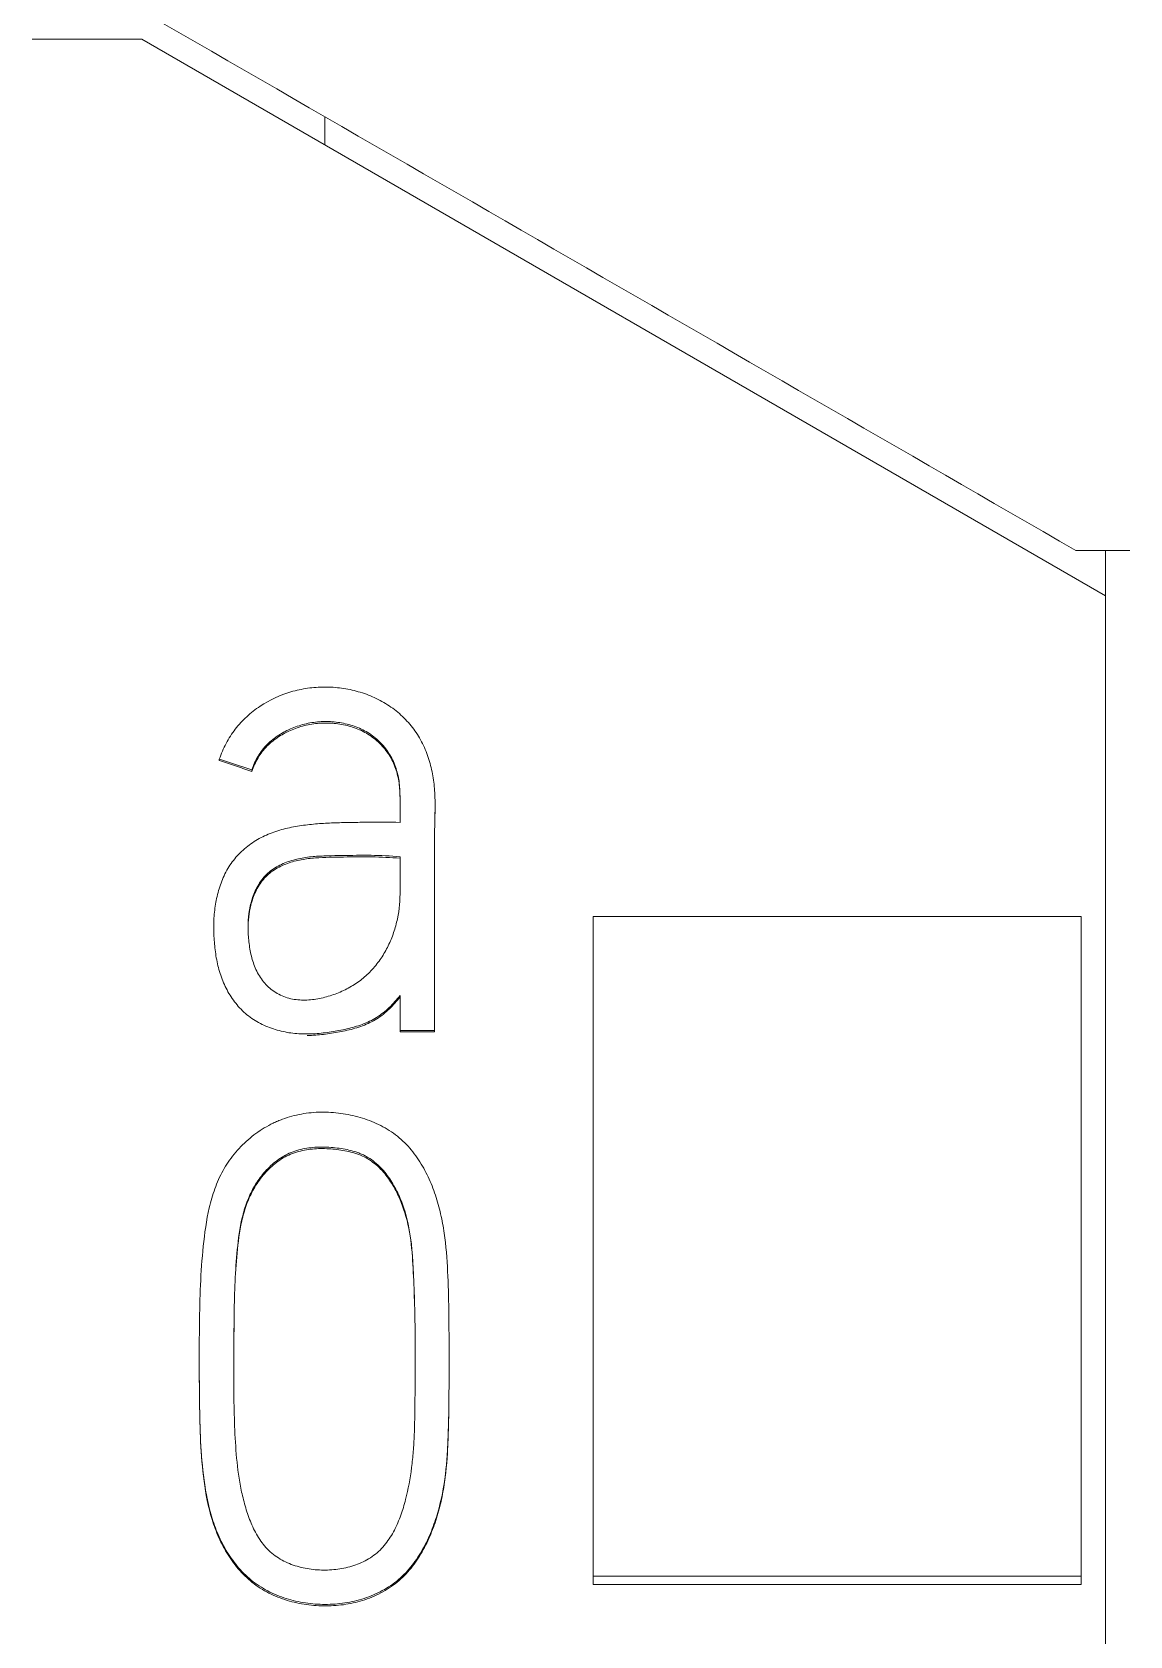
# Model space of a CAD drawing. Header units: millimetres. Extents: x 1359 to 3577, y 1336 to 3557.
# Drawn here: x 2680.77 to 2685.27, y 3034.69 to 3041.27 of the extents above; entities that cross this region are included whole.
import ezdxf

# ---------------------------------------------------------------- set-up
doc = ezdxf.new("R2010")
doc.units = ezdxf.units.MM
doc.layers.add('000-PI-Oprema', color=30, linetype='Continuous', lineweight=5)

msp = doc.modelspace()

# ---------------------------------------------------------------- linework, layer by layer
at = {"layer": '000-PI-Oprema', "color": 0, "linetype": 'ByBlock', "lineweight": 0}
for p, q in [((2681.2213, 3041.2368), (2680.7713, 3041.2368)), ((2681.2213, 3041.2368), (2685.1713, 3038.9563)), ((2681.9713, 3040.8038), (2681.9713, 3040.9208)), ((2685.2713, 3039.142), (2685.0495, 3039.142)), ((2685.2713, 3039.142), (2685.0495, 3039.142)), ((2685.1713, 3039.142), (2685.1713, 3038.9563)), ((2685.1713, 3038.9563), (2685.1713, 2930.1412)), ((2681.5388, 3038.287), (2681.5388, 3038.2808)), ((2681.6719, 3038.2429), (2681.6719, 3038.2367)), ((2682.4231, 3038.0862), (2682.4231, 3038.0924)), ((2682.2794, 3037.887), (2682.2794, 3037.749)), ((2681.5159, 3037.5975), (2681.5159, 3037.5913)), ((2683.0713, 3034.9388), (2683.0713, 3037.6425)), ((2685.0713, 3037.6425), (2683.0713, 3037.6425)), ((2685.0713, 3034.9388), (2685.0713, 3037.6425)), ((2682.2794, 3037.3185), (2682.2794, 3037.1751)), ((2682.2794, 3037.1751), (2682.2794, 3037.1689)), ((2682.2794, 3037.1751), (2682.4209, 3037.1751)), ((2682.4209, 3037.1689), (2682.2794, 3037.1689)), ((2682.4209, 3037.1751), (2682.4209, 3037.1689)), ((2681.4565, 3035.843), (2681.4565, 3035.8368)), ((2682.4804, 3035.795), (2682.4804, 3035.8012)), ((2683.0713, 3034.9048), (2683.0713, 3034.9388)), ((2685.0713, 3034.9388), (2683.0713, 3034.9388)), ((2685.0713, 3034.9048), (2683.0713, 3034.9048)), ((2685.0713, 3034.9048), (2685.0713, 3034.9388))]:
    msp.add_line(p, q, dxfattribs=at)
for points in [[(2680.7713, 3041.6121), (2679.3452, 3040.7888), (2677.9192, 3039.9654), (2676.493, 3039.142)], [(2685.0495, 3039.142), (2683.6234, 3039.9654), (2682.1973, 3040.7888), (2680.7713, 3041.6121)], [(2682.4231, 3038.0862), (2682.4231, 3038.0594), (2682.4223, 3038.0327), (2682.4216, 3038.0059)]]:
    msp.add_open_spline(points, degree=3, dxfattribs=at)
for points, knots in [([(2682.4209, 3037.1751), (2682.4209, 3037.2678), (2682.4209, 3037.3606), (2682.4208, 3037.4998), (2682.4209, 3037.5462), (2682.4211, 3037.6389), (2682.4212, 3037.6853), (2682.4211, 3037.7549), (2682.421, 3037.7781), (2682.4207, 3037.8245), (2682.4202, 3037.8709), (2682.4202, 3037.9172), (2682.4205, 3037.9636), (2682.4209, 3037.9868), (2682.4228, 3038.0564), (2682.4242, 3038.1028), (2682.4203, 3038.1722), (2682.418, 3038.1952), (2682.4102, 3038.2413), (2682.4048, 3038.2639), (2682.391, 3038.3079), (2682.3825, 3038.3295), (2682.3668, 3038.3608), (2682.3611, 3038.3711), (2682.349, 3038.3909), (2682.3425, 3038.4004), (2682.3218, 3038.4282), (2682.3065, 3038.4454), (2682.2812, 3038.4695), (2682.2723, 3038.4772), (2682.2541, 3038.4919), (2682.2447, 3038.4987), (2682.2157, 3038.5181), (2682.1954, 3038.5294), (2682.1635, 3038.544), (2682.1526, 3038.5485), (2682.1307, 3038.5565), (2682.1196, 3038.5601), (2682.086, 3038.5697), (2682.0632, 3038.5745), (2682.0284, 3038.5792), (2682.0167, 3038.5804), (2681.9933, 3038.5819), (2681.9817, 3038.5823), (2681.9468, 3038.5822), (2681.9237, 3038.5805), (2681.8891, 3038.5756), (2681.8776, 3038.5735), (2681.8547, 3038.5685), (2681.8433, 3038.5656), (2681.7874, 3038.5491), (2681.7454, 3038.5297), (2681.6867, 3038.4907), (2681.6684, 3038.4764), (2681.6344, 3038.4452), (2681.6186, 3038.4282), (2681.5972, 3038.4007), (2681.5904, 3038.391), (2681.5777, 3038.3714), (2681.5602, 3038.3412), (2681.5465, 3038.3091), (2681.5388, 3038.287)], [0, 0, 0, 0, 0.125, 0.125, 0.1875, 0.1875, 0.25, 0.25, 0.28125, 0.28125, 0.3125, 0.34375, 0.34375, 0.375, 0.375, 0.4375, 0.4375, 0.46875, 0.46875, 0.5, 0.5, 0.53125, 0.53125, 0.546875, 0.546875, 0.5625, 0.5625, 0.59375, 0.59375, 0.609375, 0.609375, 0.625, 0.625, 0.65625, 0.65625, 0.671875, 0.671875, 0.6875, 0.6875, 0.71875, 0.71875, 0.734375, 0.734375, 0.75, 0.75, 0.78125, 0.78125, 0.796875, 0.796875, 0.8125, 0.8125, 0.875, 0.875, 0.90625, 0.90625, 0.9375, 0.9375, 0.953125, 0.953125, 0.96875, 1, 1, 1, 1]), ([(2681.6719, 3038.2429), (2681.6787, 3038.2623), (2681.687, 3038.2809), (2681.7025, 3038.3071), (2681.7083, 3038.3156), (2681.7209, 3038.332), (2681.7277, 3038.3396), (2681.7492, 3038.3613), (2681.7652, 3038.3739), (2681.7999, 3038.3962), (2681.8181, 3038.4056), (2681.8557, 3038.4212), (2681.8752, 3038.4274), (2681.9154, 3038.4366), (2681.9357, 3038.4394), (2681.9662, 3038.441), (2681.9764, 3038.4411), (2681.9968, 3038.4405), (2682.0072, 3038.4397), (2682.0378, 3038.4362), (2682.0578, 3038.4322), (2682.087, 3038.4235), (2682.0966, 3038.4201), (2682.1156, 3038.4124), (2682.125, 3038.408), (2682.1522, 3038.3935), (2682.169, 3038.3819), (2682.1921, 3038.3617), (2682.1995, 3038.3545), (2682.2133, 3038.3393), (2682.2262, 3038.3235), (2682.2371, 3038.3064), (2682.2471, 3038.2886), (2682.2516, 3038.2793), (2682.2633, 3038.2508), (2682.2689, 3038.2313), (2682.2747, 3038.2012), (2682.2761, 3038.191), (2682.2782, 3038.1706), (2682.2788, 3038.1604), (2682.2797, 3038.1298), (2682.2794, 3038.1094), (2682.2795, 3038.0685), (2682.2797, 3038.0481), (2682.2794, 3038.0277)], [0, 0, 0, 0, 0.0625, 0.0625, 0.09375, 0.09375, 0.125, 0.125, 0.1875, 0.1875, 0.25, 0.25, 0.3125, 0.3125, 0.375, 0.375, 0.40625, 0.40625, 0.4375, 0.4375, 0.5, 0.5, 0.53125, 0.53125, 0.5625, 0.5625, 0.625, 0.625, 0.65625, 0.65625, 0.6875, 0.71875, 0.71875, 0.75, 0.75, 0.8125, 0.8125, 0.84375, 0.84375, 0.875, 0.875, 0.9375, 0.9375, 1, 1, 1, 1]), ([(2682.2795, 3038.1144), (2682.2795, 3038.1241), (2682.2794, 3038.1339), (2682.2788, 3038.1538), (2682.2782, 3038.164), (2682.2762, 3038.1843), (2682.2747, 3038.1945), (2682.2691, 3038.2246), (2682.2635, 3038.2441), (2682.2519, 3038.2724), (2682.2475, 3038.2817), (2682.2375, 3038.2997), (2682.2265, 3038.3168), (2682.2138, 3038.3326), (2682.2001, 3038.3477), (2682.1928, 3038.3549), (2682.1695, 3038.3753), (2682.1528, 3038.3869), (2682.1258, 3038.4015), (2682.1164, 3038.4059), (2682.0973, 3038.4137), (2682.078, 3038.4205), (2682.0581, 3038.4254), (2682.038, 3038.4295), (2682.0278, 3038.4312), (2681.9971, 3038.4347), (2681.9767, 3038.4354), (2681.9461, 3038.4338), (2681.9359, 3038.4328), (2681.9155, 3038.43), (2681.9053, 3038.4281), (2681.8753, 3038.4213), (2681.8559, 3038.4151), (2681.8277, 3038.4034), (2681.8184, 3038.3991), (2681.8002, 3038.3897), (2681.7912, 3038.3845), (2681.7654, 3038.3678), (2681.7493, 3038.3552), (2681.7276, 3038.3334), (2681.7208, 3038.3256), (2681.7083, 3038.3095), (2681.6969, 3038.2926), (2681.6876, 3038.2745), (2681.6791, 3038.256), (2681.6753, 3038.2464), (2681.6719, 3038.2367)], [0, 0, 0, 0, 0.033132, 0.033132, 0.067663, 0.067663, 0.102194, 0.102194, 0.171256, 0.171256, 0.205787, 0.205787, 0.240318, 0.274849, 0.274849, 0.30938, 0.30938, 0.378442, 0.378442, 0.412973, 0.412973, 0.447504, 0.482035, 0.482035, 0.516566, 0.516566, 0.585628, 0.585628, 0.620159, 0.620159, 0.65469, 0.65469, 0.723752, 0.723752, 0.758283, 0.758283, 0.792814, 0.792814, 0.861876, 0.861876, 0.896407, 0.896407, 0.930938, 0.965469, 0.965469, 1, 1, 1, 1]), ([(2682.2794, 3038.0277), (2682.2353, 3038.0287), (2682.1913, 3038.0286), (2682.1252, 3038.028), (2682.1031, 3038.0277), (2682.0591, 3038.027), (2682.015, 3038.0262), (2681.971, 3038.024), (2681.927, 3038.0208), (2681.905, 3038.0186), (2681.8613, 3038.0128), (2681.8396, 3038.0091), (2681.8075, 3038.0017), (2681.7968, 3037.9989), (2681.7756, 3037.9927), (2681.7651, 3037.9891), (2681.7342, 3037.9775), (2681.7145, 3037.9682), (2681.6769, 3037.9463), (2681.659, 3037.9337), (2681.6253, 3037.9049), (2681.6101, 3037.8892), (2681.5834, 3037.855), (2681.5719, 3037.8364), (2681.5522, 3037.7968), (2681.5443, 3037.7765), (2681.5316, 3037.7348), (2681.5267, 3037.7136), (2681.5214, 3037.6811), (2681.52, 3037.6702), (2681.5178, 3037.6484), (2681.5155, 3037.6158), (2681.5157, 3037.5833), (2681.5179, 3037.54), (2681.5198, 3037.5184), (2681.5242, 3037.486), (2681.5259, 3037.4752), (2681.5301, 3037.4537), (2681.5325, 3037.4429), (2681.5407, 3037.4112), (2681.5475, 3037.3905), (2681.5604, 3037.3605), (2681.5651, 3037.3506), (2681.5755, 3037.3312), (2681.5811, 3037.3217), (2681.5991, 3037.2943), (2681.6126, 3037.2772), (2681.6354, 3037.2539), (2681.6434, 3037.2464), (2681.6604, 3037.2324), (2681.6694, 3037.2258), (2681.697, 3037.2078), (2681.7165, 3037.1978), (2681.7472, 3037.1855), (2681.7577, 3037.1818), (2681.7788, 3037.1754), (2681.7894, 3037.1726), (2681.8216, 3037.1657), (2681.8433, 3037.1627), (2681.8872, 3037.16), (2681.9094, 3037.1603), (2681.9533, 3037.1632), (2681.9751, 3037.1659), (2682.0184, 3037.1725), (2682.04, 3037.1764), (2682.0721, 3037.1837), (2682.0828, 3037.1864), (2682.104, 3037.1926), (2682.1146, 3037.196), (2682.1454, 3037.2075), (2682.1651, 3037.2168), (2682.193, 3037.2343), (2682.202, 3037.2407), (2682.2194, 3037.2544), (2682.2277, 3037.2617), (2682.2515, 3037.2845), (2682.266, 3037.301), (2682.2794, 3037.3185)], [0, 0, 0, 0, 0.0625, 0.0625, 0.09375, 0.09375, 0.125, 0.15625, 0.15625, 0.1875, 0.1875, 0.21875, 0.21875, 0.234375, 0.234375, 0.25, 0.25, 0.28125, 0.28125, 0.3125, 0.3125, 0.34375, 0.34375, 0.375, 0.375, 0.40625, 0.40625, 0.4375, 0.4375, 0.453125, 0.453125, 0.46875, 0.5, 0.5, 0.53125, 0.53125, 0.546875, 0.546875, 0.5625, 0.5625, 0.59375, 0.59375, 0.609375, 0.609375, 0.625, 0.625, 0.65625, 0.65625, 0.671875, 0.671875, 0.6875, 0.6875, 0.71875, 0.71875, 0.734375, 0.734375, 0.75, 0.75, 0.78125, 0.78125, 0.8125, 0.8125, 0.84375, 0.84375, 0.875, 0.875, 0.890625, 0.890625, 0.90625, 0.90625, 0.9375, 0.9375, 0.953125, 0.953125, 0.96875, 0.96875, 1, 1, 1, 1]), ([(2682.2794, 3037.749), (2682.2805, 3037.7095), (2682.277, 3037.6707), (2682.2669, 3037.623), (2682.2646, 3037.6136), (2682.2594, 3037.5946), (2682.2565, 3037.5852), (2682.247, 3037.5572), (2682.2395, 3037.5392), (2682.2224, 3037.5043), (2682.2127, 3037.4874), (2682.1964, 3037.4631), (2682.1906, 3037.4552), (2682.1785, 3037.4397), (2682.1721, 3037.432), (2682.1521, 3037.4102), (2682.1379, 3037.3968), (2682.1073, 3037.3727), (2682.0911, 3037.3618), (2682.0653, 3037.3472), (2682.0565, 3037.3426), (2682.0386, 3037.3342), (2682.0295, 3037.3303), (2682.002, 3037.3196), (2681.9832, 3037.3138), (2681.9448, 3037.3046), (2681.925, 3037.3013), (2681.8955, 3037.2992), (2681.8856, 3037.299), (2681.8658, 3037.2998), (2681.8559, 3037.3007), (2681.8265, 3037.3055), (2681.8076, 3037.3113), (2681.7805, 3037.3239), (2681.7719, 3037.3288), (2681.7555, 3037.3398), (2681.7479, 3037.3459), (2681.7333, 3037.3592), (2681.7265, 3037.3665), (2681.714, 3037.3818), (2681.7082, 3037.3898), (2681.6979, 3037.4065), (2681.6932, 3037.4153), (2681.685, 3037.4333), (2681.6814, 3037.4424), (2681.672, 3037.4702), (2681.6676, 3037.4893), (2681.6626, 3037.5184), (2681.6613, 3037.5282), (2681.6591, 3037.5477), (2681.6548, 3037.5964), (2681.6571, 3037.6449), (2681.6677, 3037.6933), (2681.6702, 3037.7029), (2681.6761, 3037.7217), (2681.6795, 3037.731), (2681.691, 3037.7582), (2681.7007, 3037.7759), (2681.7185, 3037.7995), (2681.7249, 3037.8069), (2681.7392, 3037.8208), (2681.7469, 3037.8272), (2681.763, 3037.8388), (2681.7714, 3037.844), (2681.7889, 3037.8535), (2681.798, 3037.8577), (2681.8256, 3037.869), (2681.8446, 3037.8746), (2681.8832, 3037.8829), (2681.903, 3037.8856), (2681.9426, 3037.8892), (2681.9624, 3037.8901), (2682.002, 3037.8912), (2682.0219, 3037.8915), (2682.0813, 3037.8925), (2682.1209, 3037.8932), (2682.2002, 3037.892), (2682.2398, 3037.8899), (2682.2794, 3037.887)], [0, 0, 0, 0, 0.0625, 0.0625, 0.078125, 0.078125, 0.09375, 0.09375, 0.125, 0.125, 0.15625, 0.15625, 0.171875, 0.171875, 0.1875, 0.1875, 0.21875, 0.21875, 0.25, 0.25, 0.265625, 0.265625, 0.28125, 0.28125, 0.3125, 0.3125, 0.34375, 0.34375, 0.359375, 0.359375, 0.375, 0.375, 0.40625, 0.40625, 0.421875, 0.421875, 0.4375, 0.4375, 0.453125, 0.453125, 0.46875, 0.46875, 0.484375, 0.484375, 0.5, 0.5, 0.53125, 0.53125, 0.546875, 0.546875, 0.5625, 0.625, 0.625, 0.640625, 0.640625, 0.65625, 0.65625, 0.6875, 0.6875, 0.703125, 0.703125, 0.71875, 0.71875, 0.734375, 0.734375, 0.75, 0.75, 0.78125, 0.78125, 0.8125, 0.8125, 0.84375, 0.84375, 0.875, 0.875, 0.9375, 0.9375, 1, 1, 1, 1]), ([(2682.2794, 3037.8808), (2682.2408, 3037.8836), (2682.2021, 3037.8857), (2682.125, 3037.887), (2682.0864, 3037.8864), (2682.0286, 3037.8854), (2682.0094, 3037.8852), (2681.9709, 3037.8843), (2681.9516, 3037.8835), (2681.9132, 3037.8806), (2681.894, 3037.8784), (2681.8653, 3037.873), (2681.8558, 3037.8709), (2681.8367, 3037.8658), (2681.8271, 3037.8628), (2681.799, 3037.8525), (2681.7811, 3037.844), (2681.7559, 3037.8278), (2681.7478, 3037.8218), (2681.7328, 3037.8088), (2681.7259, 3037.8018), (2681.7131, 3037.7866), (2681.7073, 3037.7785), (2681.6967, 3037.7616), (2681.692, 3037.7529), (2681.6836, 3037.7351), (2681.6799, 3037.7259), (2681.6734, 3037.7073), (2681.6705, 3037.6977), (2681.6601, 3037.6563), (2681.6567, 3037.6239), (2681.6567, 3037.5912)], [0, 0, 0, 0, 0.14645, 0.14645, 0.292901, 0.292901, 0.366126, 0.366126, 0.439351, 0.439351, 0.512576, 0.512576, 0.549189, 0.549189, 0.585802, 0.585802, 0.659027, 0.659027, 0.695639, 0.695639, 0.732252, 0.732252, 0.768865, 0.768865, 0.805477, 0.805477, 0.84209, 0.84209, 0.878702, 0.878702, 1, 1, 1, 1]), ([(2682.2794, 3037.3124), (2682.2661, 3037.2949), (2682.2517, 3037.2785), (2682.2281, 3037.2559), (2682.2199, 3037.2487), (2682.2028, 3037.2351), (2682.1937, 3037.2286), (2682.1659, 3037.211), (2682.1463, 3037.2017), (2682.1055, 3037.1864), (2682.0842, 3037.1804), (2682.0415, 3037.1705), (2682.0201, 3037.1666), (2681.977, 3037.1599), (2681.9441, 3037.1559), (2681.9108, 3037.1545), (2681.8993, 3037.1544)], [0, 0, 0, 0, 0.15321, 0.15321, 0.229815, 0.229815, 0.306419, 0.306419, 0.459629, 0.459629, 0.612839, 0.612839, 0.766049, 0.766049, 0.919258, 1, 1, 1, 1]), ([(2681.7976, 3036.8111), (2681.8231, 3036.8206), (2681.8491, 3036.8276), (2681.9019, 3036.8371), (2681.9287, 3036.8397), (2681.9831, 3036.8405), (2682.0101, 3036.8388), (2682.0633, 3036.8314), (2682.0897, 3036.8258), (2682.1418, 3036.8105), (2682.1671, 3036.8011), (2682.2035, 3036.7837), (2682.2153, 3036.7774), (2682.2385, 3036.7635), (2682.2498, 3036.7559), (2682.2822, 3036.7314), (2682.3016, 3036.713), (2682.3279, 3036.6827), (2682.3362, 3036.6722), (2682.352, 3036.6503), (2682.3594, 3036.639), (2682.3803, 3036.6046), (2682.3924, 3036.5808), (2682.4135, 3036.5318), (2682.4227, 3036.5067), (2682.4344, 3036.4682), (2682.438, 3036.4552), (2682.4446, 3036.4293), (2682.4534, 3036.3903), (2682.4682, 3036.299), (2682.4733, 3036.2201), (2682.4779, 3036.1147), (2682.4791, 3036.0619), (2682.4803, 3035.9563), (2682.4804, 3035.9034), (2682.4805, 3035.7977), (2682.4805, 3035.692), (2682.479, 3035.5864), (2682.4757, 3035.4809), (2682.4732, 3035.4282), (2682.4621, 3035.3232), (2682.4535, 3035.2709), (2682.4362, 3035.206), (2682.4325, 3035.193), (2682.4243, 3035.1673), (2682.4199, 3035.1546), (2682.4058, 3035.1168), (2682.3951, 3035.0922), (2682.3766, 3035.0563), (2682.37, 3035.0444), (2682.356, 3035.0213), (2682.3486, 3035.0101), (2682.3252, 3034.9774), (2682.3079, 3034.9571), (2682.2788, 3034.9293), (2682.2686, 3034.9206), (2682.2469, 3034.904), (2682.2357, 3034.8963), (2682.2011, 3034.8752), (2682.1769, 3034.8635), (2682.1388, 3034.8493), (2682.1258, 3034.845), (2682.0996, 3034.8378), (2682.0864, 3034.8347), (2682.0466, 3034.8271), (2682.0198, 3034.8242), (2681.9658, 3034.8222), (2681.9383, 3034.8232), (2681.8846, 3034.8292), (2681.8581, 3034.8341), (2681.8191, 3034.8447), (2681.8062, 3034.8487), (2681.7806, 3034.858), (2681.7679, 3034.8632), (2681.7311, 3034.8803), (2681.7078, 3034.8939), (2681.675, 3034.9178), (2681.6644, 3034.9264), (2681.6443, 3034.9447), (2681.6347, 3034.9543), (2681.6075, 3034.9842), (2681.5912, 3035.0058), (2681.5693, 3035.0401), (2681.5624, 3035.0518), (2681.5496, 3035.0756), (2681.5437, 3035.0876), (2681.5271, 3035.1242), (2681.5177, 3035.1493), (2681.5057, 3035.1878), (2681.5021, 3035.2008), (2681.4954, 3035.227), (2681.4924, 3035.2402), (2681.4842, 3035.2797), (2681.4799, 3035.3061), (2681.462, 3035.4385), (2681.4594, 3035.5451), (2681.4572, 3035.7051), (2681.4567, 3035.7584), (2681.4564, 3035.8652), (2681.4566, 3035.9186), (2681.458, 3036.0252), (2681.4592, 3036.0785), (2681.4639, 3036.1848), (2681.4676, 3036.2379), (2681.4785, 3036.3436), (2681.4856, 3036.3962), (2681.5039, 3036.4745), (2681.5113, 3036.5005), (2681.5252, 3036.5391), (2681.5303, 3036.5519), (2681.5414, 3036.5767), (2681.5475, 3036.5889), (2681.5672, 3036.6245), (2681.5824, 3036.6471), (2681.6085, 3036.6791), (2681.6177, 3036.6893), (2681.6367, 3036.7089), (2681.6466, 3036.7183), (2681.6774, 3036.745), (2681.6995, 3036.7611), (2681.735, 3036.7824), (2681.7472, 3036.7889), (2681.7658, 3036.7979), (2681.7752, 3036.8022), (2681.7847, 3036.8061), (2681.7911, 3036.8087), (2681.7944, 3036.81), (2681.7976, 3036.8111)], [0, 0, 0, 0, 0.015625, 0.015625, 0.03125, 0.03125, 0.046875, 0.046875, 0.0625, 0.0625, 0.078125, 0.078125, 0.085937, 0.085937, 0.09375, 0.09375, 0.109375, 0.109375, 0.117187, 0.117187, 0.125, 0.125, 0.140625, 0.140625, 0.15625, 0.15625, 0.164062, 0.164062, 0.171875, 0.1875, 0.21875, 0.21875, 0.25, 0.25, 0.28125, 0.28125, 0.3125, 0.34375, 0.34375, 0.375, 0.375, 0.40625, 0.40625, 0.414062, 0.414062, 0.421875, 0.421875, 0.4375, 0.4375, 0.445312, 0.445312, 0.453125, 0.453125, 0.46875, 0.46875, 0.476562, 0.476562, 0.484375, 0.484375, 0.5, 0.5, 0.507812, 0.507812, 0.515625, 0.515625, 0.53125, 0.53125, 0.546875, 0.546875, 0.5625, 0.5625, 0.570312, 0.570312, 0.578125, 0.578125, 0.59375, 0.59375, 0.601562, 0.601562, 0.609375, 0.609375, 0.625, 0.625, 0.632812, 0.632812, 0.640625, 0.640625, 0.65625, 0.65625, 0.664062, 0.664062, 0.671875, 0.671875, 0.6875, 0.6875, 0.75, 0.75, 0.78125, 0.78125, 0.8125, 0.8125, 0.84375, 0.84375, 0.875, 0.875, 0.90625, 0.90625, 0.921875, 0.921875, 0.929687, 0.929687, 0.9375, 0.9375, 0.953125, 0.953125, 0.960937, 0.960937, 0.96875, 0.96875, 0.984375, 0.984375, 0.992187, 0.992187, 0.996094, 0.998047, 0.998047, 1, 1, 1, 1]), ([(2682.1406, 3036.6588), (2682.1605, 3036.6479), (2682.1782, 3036.6343), (2682.2101, 3036.6032), (2682.2245, 3036.5855), (2682.2496, 3036.5486), (2682.2605, 3036.5292), (2682.2797, 3036.489), (2682.2881, 3036.4681), (2682.3093, 3036.4046), (2682.3181, 3036.3613), (2682.3267, 3036.2953), (2682.3287, 3036.2731), (2682.332, 3036.2287), (2682.3331, 3036.2064), (2682.3384, 3036.0952), (2682.341, 3036.0062), (2682.3425, 3035.8282), (2682.3416, 3035.7391), (2682.3401, 3035.6055), (2682.3392, 3035.5387), (2682.3354, 3035.472), (2682.3319, 3035.4275), (2682.3297, 3035.4053), (2682.3213, 3035.3391), (2682.3133, 3035.2955), (2682.2967, 3035.231), (2682.2903, 3035.2097), (2682.2752, 3035.1675), (2682.2665, 3035.1469), (2682.251, 3035.1172), (2682.2455, 3035.1075), (2682.2334, 3035.0886), (2682.2269, 3035.0794), (2682.206, 3035.0531), (2682.1901, 3035.0374), (2682.163, 3035.0172), (2682.1534, 3035.0111), (2682.1339, 3035.0002), (2682.1238, 3034.9953), (2682.1032, 3034.9866), (2682.0925, 3034.9828), (2682.0709, 3034.9763), (2682.06, 3034.9736), (2682.0272, 3034.9669), (2682.005, 3034.9644), (2681.9713, 3034.9633), (2681.96, 3034.9634), (2681.9375, 3034.9645), (2681.9264, 3034.9655), (2681.8932, 3034.9699), (2681.8713, 3034.9745), (2681.8392, 3034.9848), (2681.8286, 3034.9888), (2681.808, 3034.9979), (2681.7881, 3035.0081), (2681.7695, 3035.0206), (2681.7516, 3035.0345), (2681.7433, 3035.0421), (2681.7278, 3035.0581), (2681.7206, 3035.0667), (2681.7073, 3035.0846), (2681.701, 3035.094), (2681.6838, 3035.1229), (2681.6743, 3035.143), (2681.6577, 3035.1842), (2681.6507, 3035.2053), (2681.6383, 3035.2483), (2681.633, 3035.2699), (2681.624, 3035.3132), (2681.613, 3035.3783), (2681.6075, 3035.4438), (2681.5994, 3035.5749), (2681.5982, 3035.6627), (2681.5981, 3035.7945), (2681.5984, 3035.8384), (2681.5988, 3035.9263), (2681.599, 3035.9702), (2681.6003, 3036.0581), (2681.6013, 3036.102), (2681.6053, 3036.1898), (2681.6082, 3036.2337), (2681.6167, 3036.3212), (2681.6224, 3036.3648), (2681.6352, 3036.4183), (2681.6381, 3036.429), (2681.6444, 3036.4501), (2681.6479, 3036.4604), (2681.6594, 3036.4912), (2681.6685, 3036.511), (2681.6901, 3036.5493), (2681.7026, 3036.5678), (2681.7303, 3036.6019), (2681.7456, 3036.6177), (2681.7712, 3036.639), (2681.7801, 3036.6457), (2681.7986, 3036.6578), (2681.8082, 3036.6633), (2681.828, 3036.6729), (2681.8383, 3036.677), (2681.8595, 3036.6841), (2681.8702, 3036.687), (2681.9026, 3036.6939), (2681.9245, 3036.6962), (2681.9578, 3036.6971), (2681.969, 3036.697), (2681.9911, 3036.696), (2682.0021, 3036.6952), (2682.0351, 3036.6918), (2682.0569, 3036.6884), (2682.0891, 3036.6801), (2682.0998, 3036.6767), (2682.1154, 3036.6708), (2682.1231, 3036.6676), (2682.1307, 3036.664), (2682.1357, 3036.6615), (2682.1381, 3036.6602), (2682.1406, 3036.6588)], [0, 0, 0, 0, 0.015625, 0.015625, 0.03125, 0.03125, 0.046875, 0.046875, 0.0625, 0.0625, 0.09375, 0.09375, 0.109375, 0.109375, 0.125, 0.125, 0.1875, 0.1875, 0.25, 0.25, 0.28125, 0.296875, 0.296875, 0.3125, 0.3125, 0.34375, 0.34375, 0.359375, 0.359375, 0.375, 0.375, 0.382813, 0.382813, 0.390625, 0.390625, 0.40625, 0.40625, 0.414063, 0.414063, 0.421875, 0.421875, 0.429688, 0.429688, 0.4375, 0.4375, 0.453125, 0.453125, 0.460938, 0.460938, 0.46875, 0.46875, 0.484375, 0.484375, 0.492188, 0.492188, 0.5, 0.507813, 0.507813, 0.515625, 0.515625, 0.523438, 0.523438, 0.53125, 0.53125, 0.546875, 0.546875, 0.5625, 0.5625, 0.578125, 0.578125, 0.59375, 0.625, 0.625, 0.6875, 0.6875, 0.71875, 0.71875, 0.75, 0.75, 0.78125, 0.78125, 0.8125, 0.8125, 0.84375, 0.84375, 0.851563, 0.851563, 0.859375, 0.859375, 0.875, 0.875, 0.890625, 0.890625, 0.90625, 0.90625, 0.914063, 0.914063, 0.921875, 0.921875, 0.929688, 0.929688, 0.9375, 0.9375, 0.953125, 0.953125, 0.960938, 0.960938, 0.96875, 0.96875, 0.984375, 0.984375, 0.992188, 0.992188, 0.996094, 0.998047, 0.998047, 1, 1, 1, 1]), ([(2682.1406, 3036.6527), (2682.1207, 3036.6636), (2682.0998, 3036.6711), (2682.0675, 3036.6795), (2682.0566, 3036.6817), (2682.0346, 3036.6854), (2682.0234, 3036.6869), (2681.9899, 3036.6902), (2681.9677, 3036.6913), (2681.9233, 3036.6899), (2681.9012, 3036.6875), (2681.8681, 3036.6803), (2681.8572, 3036.6773), (2681.836, 3036.67), (2681.8257, 3036.6657), (2681.8057, 3036.6557), (2681.796, 3036.65), (2681.7772, 3036.6374), (2681.7683, 3036.6305), (2681.7512, 3036.616), (2681.7431, 3036.6083), (2681.7276, 3036.592), (2681.7202, 3036.5835), (2681.6993, 3036.557), (2681.6871, 3036.5384), (2681.6712, 3036.5091), (2681.6662, 3036.4991), (2681.6572, 3036.4787), (2681.653, 3036.4682), (2681.6417, 3036.4365), (2681.6357, 3036.4151), (2681.6211, 3036.3504), (2681.6157, 3036.3065), (2681.6075, 3036.2184), (2681.6047, 3036.174), (2681.601, 3036.0854), (2681.6, 3036.0411), (2681.5989, 3035.9525), (2681.5988, 3035.9082), (2681.5984, 3035.8251), (2681.5982, 3035.7864), (2681.5982, 3035.7476)], [0, 0, 0, 0, 0.050638, 0.050638, 0.075957, 0.075957, 0.101276, 0.101276, 0.151914, 0.151914, 0.202552, 0.202552, 0.227871, 0.227871, 0.25319, 0.25319, 0.278509, 0.278509, 0.303828, 0.303828, 0.329147, 0.329147, 0.354466, 0.354466, 0.405104, 0.405104, 0.430423, 0.430423, 0.455742, 0.455742, 0.50638, 0.50638, 0.607656, 0.607656, 0.708933, 0.708933, 0.810209, 0.810209, 0.911485, 0.911485, 1, 1, 1, 1]), ([(2682.342, 3035.8431), (2682.342, 3035.8682), (2682.3419, 3035.8934), (2682.3408, 3036.0067), (2682.3382, 3036.095), (2682.3318, 3036.2272), (2682.3292, 3036.2712), (2682.3175, 3036.3589), (2682.3083, 3036.4018), (2682.2873, 3036.4638), (2682.2792, 3036.4841), (2682.2648, 3036.514), (2682.2596, 3036.5239), (2682.2486, 3036.5432), (2682.2369, 3036.562), (2682.2236, 3036.5797), (2682.2095, 3036.5967), (2682.202, 3036.605), (2682.1859, 3036.6205), (2682.1775, 3036.6278), (2682.1642, 3036.6378), (2682.1597, 3036.641), (2682.1503, 3036.6471), (2682.1456, 3036.6499), (2682.1406, 3036.6527)], [0, 0, 0, 0, 0.086827, 0.086827, 0.391218, 0.391218, 0.543414, 0.543414, 0.695609, 0.695609, 0.771707, 0.771707, 0.809756, 0.809756, 0.847805, 0.885853, 0.885853, 0.923902, 0.923902, 0.961951, 0.961951, 0.980976, 0.980976, 1, 1, 1, 1]), ([(2681.4565, 3035.8368), (2681.4565, 3035.7741), (2681.457, 3035.7114), (2681.4586, 3035.5952), (2681.4596, 3035.5418), (2681.4647, 3035.435), (2681.4689, 3035.3816), (2681.4831, 3035.2752), (2681.4932, 3035.2227), (2681.5129, 3035.1585), (2681.5172, 3035.1458), (2681.5265, 3035.1206), (2681.5316, 3035.1082), (2681.5479, 3035.0717), (2681.5604, 3035.0482), (2681.5817, 3035.0144), (2681.5892, 3035.0034), (2681.6053, 3034.9818), (2681.6138, 3034.9713), (2681.6408, 3034.9411), (2681.6603, 3034.9229), (2681.6925, 3034.8987), (2681.7037, 3034.8912), (2681.7269, 3034.8771), (2681.7389, 3034.8707), (2681.7753, 3034.8533), (2681.8005, 3034.8439), (2681.8395, 3034.8328), (2681.8528, 3034.8297), (2681.8793, 3034.8244), (2681.8926, 3034.8223), (2681.9327, 3034.8174), (2681.9596, 3034.8161), (2682.0002, 3034.8171), (2682.0138, 3034.818), (2682.0406, 3034.8207), (2682.0539, 3034.8225), (2682.0934, 3034.8296), (2682.1193, 3034.8363), (2682.1574, 3034.8498), (2682.17, 3034.855), (2682.1946, 3034.8664), (2682.2065, 3034.8726), (2682.2413, 3034.8931), (2682.263, 3034.9089), (2682.293, 3034.9364), (2682.3025, 3034.9461), (2682.3204, 3034.9663), (2682.3372, 3034.9872), (2682.3523, 3035.0095), (2682.3666, 3035.0324), (2682.3733, 3035.0442), (2682.3922, 3035.0799), (2682.4031, 3035.1043), (2682.4223, 3035.154), (2682.4305, 3035.1794), (2682.4448, 3035.2311), (2682.4507, 3035.2574), (2682.4603, 3035.3102), (2682.4641, 3035.3366), (2682.4728, 3035.416), (2682.4754, 3035.4691), (2682.4789, 3035.5755), (2682.4797, 3035.6287), (2682.4804, 3035.7196), (2682.4804, 3035.7573), (2682.4804, 3035.795)], [0, 0, 0, 0, 0.073866, 0.073866, 0.136839, 0.136839, 0.199811, 0.199811, 0.262783, 0.262783, 0.278526, 0.278526, 0.29427, 0.29427, 0.325756, 0.325756, 0.341499, 0.341499, 0.357242, 0.357242, 0.388728, 0.388728, 0.404471, 0.404471, 0.420214, 0.420214, 0.4517, 0.4517, 0.467443, 0.467443, 0.483186, 0.483186, 0.514673, 0.514673, 0.530416, 0.530416, 0.546159, 0.546159, 0.577645, 0.577645, 0.593388, 0.593388, 0.609131, 0.609131, 0.640617, 0.640617, 0.65636, 0.65636, 0.672103, 0.687846, 0.687846, 0.703589, 0.703589, 0.735076, 0.735076, 0.766562, 0.766562, 0.798048, 0.798048, 0.829534, 0.829534, 0.892506, 0.892506, 0.955479, 0.955479, 1, 1, 1, 1])]:
    msp.add_open_spline(points, degree=3, knots=knots, dxfattribs=at)
for points, weights in [([(2681.5388, 3038.287), (2681.6054, 3038.265), (2681.6719, 3038.2429)], [0.499999970269, 0.500000029731, 0.499999970269]), ([(2681.6719, 3038.2367), (2681.6054, 3038.2588), (2681.5388, 3038.2808)], [0.499999611809, 0.500000388191, 0.499999611809])]:
    msp.add_rational_spline(points, weights, degree=2, dxfattribs=at)

doc.saveas('drawing.dxf')
